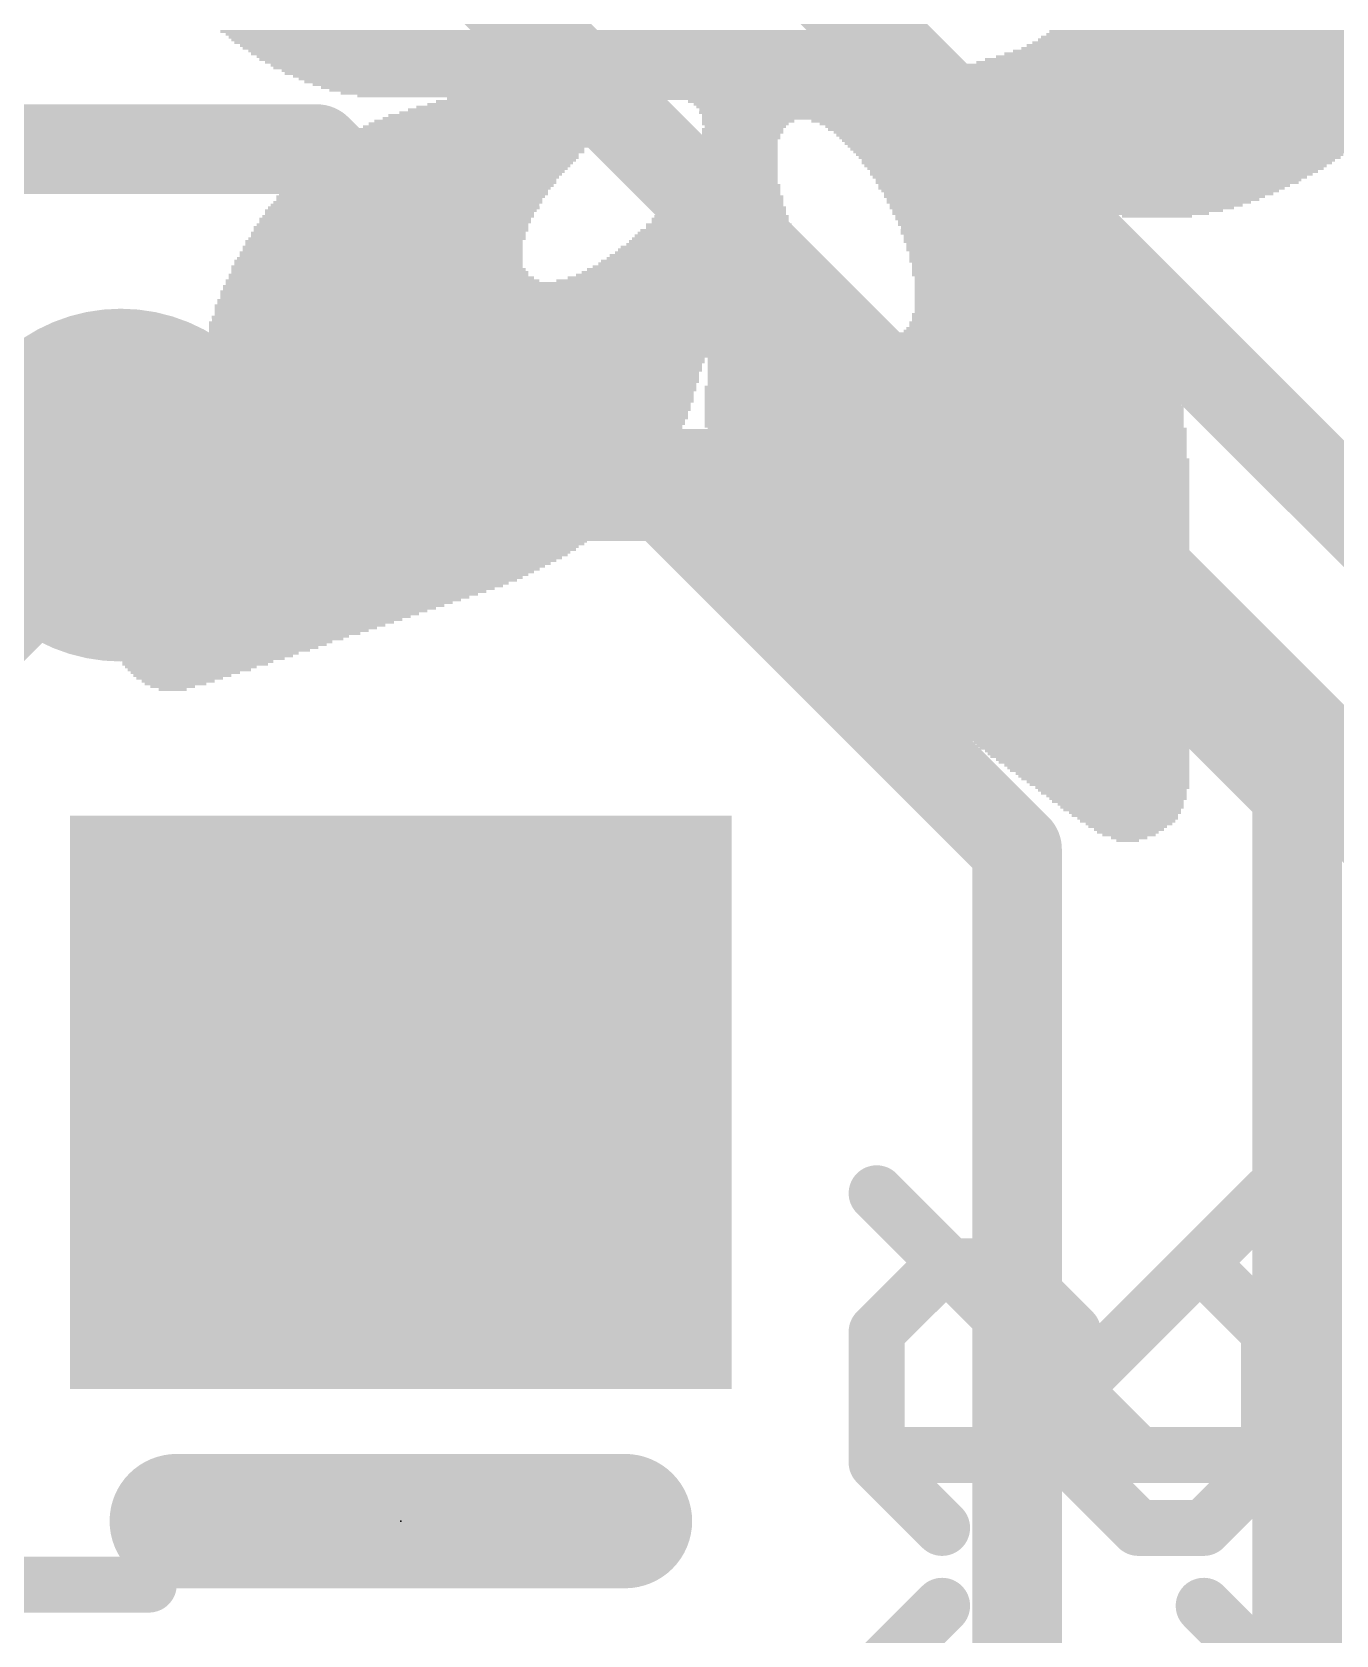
# Model space of a CAD drawing. Extents: x -0.1 to 35.7, y -0.1 to 17.9.
# Drawn here: x 24.31 to 27.266, y 3.933 to 7.568 of the extents above; entities that cross this region are included whole.
import ezdxf

# ---------------------------------------------------------------- set-up
doc = ezdxf.new("R2010")
doc.units = 0
for name, color, linetype in [('1', 12, 'CONTINUOUS'), ('16', 132, 'CONTINUOUS'), ('18', 110, 'CONTINUOUS'), ('21', 40, 'CONTINUOUS'), ('22', 6, 'CONTINUOUS'), ('23', 40, 'CONTINUOUS')]:
    doc.layers.add(name, color=color, linetype=linetype)

# ---------------------------------------------------------------- blocks, each defined once
blk = doc.blocks.new('RECT')
blk.add_solid([(-0.5, -0.5), (0.5, -0.5), (-0.5, 0.5), (0.5, 0.5)])
blk = doc.blocks.new('ROUNDV')
at = {"const_width": 0.5}
blk.add_lwpolyline([(0, -0.25, 1), (0, 0.25, 1), (0, -0.25)], format="xyb", dxfattribs=at)

msp = doc.modelspace()

# ---------------------------------------------------------------- linework, layer by layer
at = {"layer": '1'}
for points, const_width in [([(25.527, 8.255), (27.686, 6.096)], 0.2032), ([(25.273, 7.747), (27.178, 5.842)], 0.2032), ([(23.3938, 7.3025), (24.9555, 7.3025)], 0.2032), ([(24.9555, 7.3025), (26.543, 5.715)], 0.2032), ([(23.5585, 5.588), (24.511, 6.5405)], 0.254), ([(27.178, 5.842), (27.178, 2.667)], 0.2032), ([(26.543, 5.715), (26.543, 1.397)], 0.2032)]:
    msp.add_lwpolyline(points, dxfattribs=dict(at, const_width=const_width))
for points, const_width in [([(24.9914, 7.3384, 1), (24.9196, 7.2666)], 0.1016), ([(24.9555, 7.2517, 1), (24.9555, 7.3533)], 0.1016), ([(24.5559, 6.4956, 1), (24.4661, 6.5854)], 0.127), ([(27.2288, 5.842, 1), (27.1272, 5.842)], 0.1016), ([(27.1421, 5.8061, 1), (27.2139, 5.8779)], 0.1016), ([(26.5938, 5.715, 1), (26.4922, 5.715)], 0.1016), ([(26.5071, 5.6791, 1), (26.5789, 5.7509)], 0.1016)]:
    msp.add_lwpolyline(points, format="xyb", dxfattribs=dict(at, const_width=const_width))
at = {"layer": '16', "const_width": 0.254}
for points in [[(24.511, 6.5405), (26.6065, 6.5405)], [(26.6065, 6.5405), (28.575, 4.572)]]:
    msp.add_lwpolyline(points, dxfattribs=at)
at = {"layer": '16', "const_width": 0.127}
for points in [[(24.511, 6.604, 1), (24.511, 6.477)], [(26.6514, 6.5854, 1), (26.5616, 6.4956)], [(26.6065, 6.477, 1), (26.6065, 6.604)]]:
    msp.add_lwpolyline(points, format="xyb", dxfattribs=at)
at = {"layer": '21'}
for points, const_width in [([(26.8179, 4.3413), (26.2247, 4.9344)], 0.127), ([(26.6696, 4.4896), (27.1145, 4.9344)], 0.127), ([(26.2247, 4.3413), (27.1145, 4.3413)], 0.127), ([(24.638, 4.191), (25.654, 4.191)], 0.3048), ([(26.373, 3.9989), (26.2247, 3.8506)], 0.127), ([(27.1145, 3.8506), (26.9662, 3.9989)], 0.127)]:
    msp.add_lwpolyline(points, dxfattribs=dict(at, const_width=const_width))
for points, const_width in [([(26.2472, 4.9569, 1), (26.2023, 4.912)], 0.0635), ([(27.137, 4.912, 1), (27.092, 4.9569)], 0.0635), ([(26.6472, 4.512, 1), (26.6921, 4.4671)], 0.0635), ([(26.2247, 4.373, 1), (26.2247, 4.3095)], 0.0635), ([(27.1145, 4.3095, 1), (27.1145, 4.373)], 0.0635), ([(26.7955, 4.3188, 1), (26.8404, 4.3637)], 0.0635), ([(24.638, 4.2672, 1), (24.638, 4.1148)], 0.1524), ([(25.654, 4.1148, 1), (25.654, 4.2672)], 0.1524), ([(26.3955, 3.9765, 1), (26.3506, 4.0214)], 0.0635), ([(26.9887, 4.0214, 1), (26.9438, 3.9765)], 0.0635)]:
    msp.add_lwpolyline(points, format="xyb", dxfattribs=dict(at, const_width=const_width))
at = {"layer": '22', "const_width": 0.127}
for points in [[(26.2247, 4.6205), (26.373, 4.7688)], [(26.373, 4.7688), (26.5213, 4.7688)], [(26.5213, 4.7688), (26.6696, 4.6205)], [(27.1145, 4.6205), (26.9662, 4.7688)], [(26.2247, 4.3239), (26.2247, 4.6205)], [(26.6696, 4.6205), (26.6696, 4.3239)], [(27.1145, 4.3239), (27.1145, 4.6205)], [(26.373, 4.1756), (26.2247, 4.3239)], [(26.6696, 4.3239), (26.8179, 4.1756)], [(26.9662, 4.1756), (27.1145, 4.3239)], [(26.8179, 4.1756), (26.9662, 4.1756)], [(24.5745, 4.047), (23.9813, 4.047)]]:
    msp.add_lwpolyline(points, dxfattribs=at)
at = {"layer": '22', "const_width": 0.0635}
for points in [[(26.373, 4.8005, 1), (26.373, 4.737)], [(26.3955, 4.7463, 1), (26.3506, 4.7912)], [(26.5438, 4.7912, 1), (26.4989, 4.7463)], [(26.5213, 4.737, 1), (26.5213, 4.8005)], [(26.9887, 4.7912, 1), (26.9438, 4.7463)], [(26.2565, 4.6205, 1), (26.193, 4.6205)], [(26.2023, 4.6429, 1), (26.2472, 4.598)], [(26.7014, 4.6205, 1), (26.6379, 4.6205)], [(26.6472, 4.598, 1), (26.6921, 4.6429)], [(27.1462, 4.6205, 1), (27.0828, 4.6205)], [(27.092, 4.598, 1), (27.137, 4.6429)], [(26.2472, 4.3464, 1), (26.2023, 4.3014)], [(26.6921, 4.3464, 1), (26.6472, 4.3014)], [(27.137, 4.3014, 1), (27.092, 4.3464)], [(26.193, 4.3239, 1), (26.2565, 4.3239)], [(26.6379, 4.3239, 1), (26.7014, 4.3239)], [(27.0828, 4.3239, 1), (27.1462, 4.3239)], [(26.3506, 4.1532, 1), (26.3955, 4.1981)], [(26.8179, 4.2074, 1), (26.8179, 4.1439)], [(26.7955, 4.1532, 1), (26.8404, 4.1981)], [(26.9438, 4.1981, 1), (26.9887, 4.1532)], [(26.9662, 4.1439, 1), (26.9662, 4.2074)], [(24.5745, 4.0153, 1), (24.5745, 4.0788)]]:
    msp.add_lwpolyline(points, format="xyb", dxfattribs=at)
at = {"layer": '23'}
msp.add_point((25.146, 4.191), dxfattribs=at)

# ---------------------------------------------------------------- block references
at = {"layer": '1', "xscale": 1.3, "yscale": 1.5, "rotation": 90}
msp.add_blockref('RECT', (25.146, 5.141), dxfattribs=at)
at = {"layer": '18', "xscale": 0.8001, "yscale": 0.8001}
msp.add_blockref('ROUNDV', (24.511, 6.5405), dxfattribs=at)
msp.add_blockref('ROUNDV', (24.511, 6.5405), dxfattribs=at)
at = {"layer": '21'}
for p, xscale, yscale in [((25.4349, 7.5692), 1.397, 0.0064), ((25.4413, 7.5629), 1.3843, 0.0063), ((27.1368, 7.5629), 1.0541, 0.0063), ((27.1463, 7.5692), 1.0605, 0.0064), ((25.4444, 7.5565), 1.3779, 0.0064), ((25.4476, 7.5502), 1.3716, 0.0063), ((25.454, 7.5438), 1.3716, 0.0064), ((25.4604, 7.5375), 1.3589, 0.0063), ((25.4667, 7.5311), 1.3589, 0.0064), ((25.4762, 7.5248), 1.3526, 0.0063), ((27.0733, 7.5248), 1.0795, 0.0063), ((27.0859, 7.5311), 1.0668, 0.0064), ((27.0954, 7.5375), 1.0605, 0.0063), ((27.1082, 7.5438), 1.0605, 0.0064), ((27.1177, 7.5502), 1.0541, 0.0063), ((27.1272, 7.5565), 1.0604, 0.0064), ((25.4857, 7.5184), 1.3589, 0.0064), ((25.4953, 7.5121), 1.3525, 0.0063), ((25.508, 7.5057), 1.3653, 0.0064), ((25.5206, 7.4994), 1.3653, 0.0063), ((25.5429, 7.493), 1.3843, 0.0064), ((25.5683, 7.4867), 1.4224, 0.0063), ((26.9621, 7.4867), 1.2002, 0.0063), ((26.9907, 7.493), 1.1557, 0.0064), ((27.0129, 7.4994), 1.124, 0.0063), ((27.0288, 7.5057), 1.1176, 0.0064), ((27.0447, 7.5121), 1.0985, 0.0063), ((27.0573, 7.5184), 1.0859, 0.0064), ((26.2128, 7.4803), 2.6734, 0.0064), ((26.2128, 7.474), 2.6606, 0.0063), ((26.216, 7.4676), 2.6289, 0.0064), ((26.2192, 7.4613), 2.6099, 0.0063), ((26.2192, 7.4549), 2.5845, 0.0064), ((26.2255, 7.4486), 2.559, 0.0063), ((26.2319, 7.4422), 2.5337, 0.0064), ((26.2351, 7.4359), 2.5019, 0.0063), ((26.2446, 7.4295), 2.4701, 0.0064), ((26.2605, 7.4232), 2.4257, 0.0063), ((26.3557, 7.4168), 2.2098, 0.0064), ((25.3937, 7.3787), 0.5525, 0.0064), ((25.4095, 7.3851), 0.5334, 0.0063), ((25.4286, 7.3914), 0.5334, 0.0064), ((25.4413, 7.3978), 0.5207, 0.0063), ((25.4635, 7.4041), 0.5144, 0.0064), ((25.4857, 7.4104), 0.5207, 0.0063), ((26.6256, 7.4104), 1.6573, 0.0063), ((26.6288, 7.4041), 1.6383, 0.0064), ((26.6256, 7.3978), 1.6193, 0.0063), ((26.6192, 7.3851), 1.5938, 0.0063), ((26.6256, 7.3914), 1.6065, 0.0064), ((26.6192, 7.3787), 1.5812, 0.0064), ((25.3238, 7.3406), 0.5778, 0.0064), ((25.3334, 7.347), 0.5715, 0.0063), ((25.3429, 7.3533), 0.5651, 0.0064), ((25.3556, 7.3597), 0.5651, 0.0063), ((25.3651, 7.366), 0.5588, 0.0064), ((25.381, 7.3723), 0.5525, 0.0063), ((26.6129, 7.3723), 1.5685, 0.0063), ((25.9334, 7.366), 0.2096, 0.0064), ((25.9271, 7.3597), 0.1969, 0.0063), ((25.9207, 7.347), 0.1842, 0.0063), ((25.9207, 7.3406), 0.1842, 0.0064), ((25.9271, 7.3533), 0.1841, 0.0064), ((26.7335, 7.366), 1.3144, 0.0064), ((26.7399, 7.3597), 1.2891, 0.0063), ((26.7399, 7.3533), 1.2637, 0.0064), ((26.7399, 7.347), 1.2509, 0.0063), ((26.7431, 7.3406), 1.2319, 0.0064), ((25.2794, 7.3089), 0.5905, 0.0063), ((25.2889, 7.3152), 0.5842, 0.0064), ((25.2952, 7.3216), 0.5842, 0.0063), ((25.3048, 7.3279), 0.5779, 0.0064), ((25.3111, 7.3342), 0.5778, 0.0063), ((25.9112, 7.3152), 0.1778, 0.0064), ((25.9112, 7.3089), 0.1778, 0.0063), ((25.9175, 7.3342), 0.1778, 0.0063), ((25.9175, 7.3279), 0.1778, 0.0064), ((25.9144, 7.3216), 0.1715, 0.0063), ((26.7399, 7.3342), 1.2129, 0.0063), ((26.7399, 7.3279), 1.2001, 0.0064), ((26.7399, 7.3216), 1.1875, 0.0063), ((26.7367, 7.3152), 1.1684, 0.0064), ((26.7367, 7.3089), 1.1557, 0.0063), ((25.2381, 7.2708), 0.5969, 0.0063), ((25.2445, 7.2771), 0.5969, 0.0064), ((25.2508, 7.2835), 0.5969, 0.0063), ((25.2539, 7.2898), 0.5905, 0.0064), ((25.2667, 7.2961), 0.5905, 0.0063), ((25.2698, 7.3025), 0.5842, 0.0064), ((25.9048, 7.2771), 0.1905, 0.0064), ((25.9048, 7.2708), 0.1905, 0.0063), ((25.908, 7.2898), 0.1842, 0.0064), ((25.908, 7.2835), 0.1842, 0.0063), ((25.9112, 7.3025), 0.1778, 0.0064), ((25.9112, 7.2961), 0.1778, 0.0063), ((26.7335, 7.3025), 1.1366, 0.0064), ((26.7335, 7.2961), 1.124, 0.0063), ((26.7304, 7.2898), 1.1049, 0.0064), ((26.7303, 7.2835), 1.0922, 0.0063), ((26.724, 7.2708), 1.0668, 0.0063), ((26.7272, 7.2771), 1.0731, 0.0064), ((25.2, 7.2327), 0.5969, 0.0063), ((25.2064, 7.239), 0.5969, 0.0064), ((25.2127, 7.2454), 0.5969, 0.0063), ((25.2191, 7.2517), 0.5969, 0.0064), ((25.2254, 7.2581), 0.5969, 0.0063), ((25.2318, 7.2644), 0.5969, 0.0064), ((25.8922, 7.2327), 0.2159, 0.0063), ((25.8953, 7.239), 0.2096, 0.0064), ((25.8985, 7.2517), 0.2032, 0.0064), ((25.8985, 7.2454), 0.2032, 0.0063), ((25.9017, 7.2644), 0.1969, 0.0064), ((25.9017, 7.2581), 0.1969, 0.0063), ((26.7208, 7.2644), 1.0478, 0.0064), ((26.7208, 7.2581), 1.035, 0.0063), ((26.7176, 7.2517), 1.016, 0.0064), ((26.7112, 7.2454), 1.0033, 0.0063), ((26.7081, 7.239), 0.9842, 0.0064), ((26.7049, 7.2327), 0.9652, 0.0063), ((25.1682, 7.1946), 0.6096, 0.0063), ((25.1746, 7.2009), 0.6096, 0.0064), ((25.1777, 7.2073), 0.6033, 0.0063), ((25.1841, 7.2136), 0.6032, 0.0064), ((25.1905, 7.22), 0.6033, 0.0063), ((25.1968, 7.2263), 0.6032, 0.0064), ((25.8858, 7.1946), 0.254, 0.0063), ((25.8858, 7.2009), 0.2413, 0.0064), ((25.889, 7.2136), 0.2349, 0.0064), ((25.889, 7.2073), 0.2349, 0.0063), ((25.8921, 7.22), 0.2286, 0.0063), ((25.8922, 7.2263), 0.2159, 0.0064), ((26.7018, 7.2263), 0.9589, 0.0064), ((26.6954, 7.22), 0.9334, 0.0063), ((26.6891, 7.2136), 0.9207, 0.0064), ((26.4064, 7.2073), 0.3429, 0.0063), ((26.4192, 7.1946), 0.3556, 0.0063), ((26.4129, 7.2009), 0.3429, 0.0064), ((26.8669, 7.2073), 0.5397, 0.0063), ((26.8669, 7.2009), 0.5143, 0.0064), ((26.8637, 7.1946), 0.4826, 0.0063), ((25.146, 7.1628), 0.616, 0.0064), ((25.1524, 7.1692), 0.6159, 0.0063), ((25.1555, 7.1755), 0.6096, 0.0064), ((25.1619, 7.1819), 0.6096, 0.0063), ((25.1651, 7.1882), 0.6033, 0.0064), ((25.8763, 7.1628), 0.2857, 0.0064), ((25.8794, 7.1692), 0.2794, 0.0063), ((25.8795, 7.1755), 0.2667, 0.0064), ((25.8826, 7.1882), 0.2604, 0.0064), ((25.8826, 7.1819), 0.2604, 0.0063), ((26.4287, 7.1882), 0.362, 0.0064), ((26.4319, 7.1819), 0.3683, 0.0063), ((26.4414, 7.1755), 0.3746, 0.0064), ((26.4446, 7.1692), 0.381, 0.0063), ((26.4541, 7.1628), 0.3874, 0.0064), ((26.8669, 7.1882), 0.4509, 0.0064), ((26.8669, 7.1819), 0.4127, 0.0063), ((26.8669, 7.1755), 0.3747, 0.0064), ((26.8669, 7.1692), 0.3365, 0.0063), ((26.8636, 7.1628), 0.2921, 0.0064), ((25.1238, 7.1247), 0.6223, 0.0064), ((25.127, 7.1311), 0.6159, 0.0063), ((25.1333, 7.1438), 0.616, 0.0063), ((25.1333, 7.1374), 0.616, 0.0064), ((25.1396, 7.1501), 0.6159, 0.0064), ((25.1428, 7.1565), 0.6096, 0.0063), ((25.8667, 7.1311), 0.3302, 0.0063), ((25.8667, 7.1247), 0.3302, 0.0064), ((25.8699, 7.1438), 0.3112, 0.0063), ((25.8699, 7.1374), 0.3112, 0.0064), ((25.8731, 7.1501), 0.3048, 0.0064), ((25.8731, 7.1565), 0.2921, 0.0063), ((26.4573, 7.1565), 0.3937, 0.0063), ((26.4637, 7.1501), 0.3937, 0.0064), ((26.47, 7.1438), 0.4064, 0.0063), ((26.4763, 7.1374), 0.4064, 0.0064), ((26.4826, 7.1311), 0.4191, 0.0063), ((26.4891, 7.1247), 0.4191, 0.0064), ((26.8605, 7.1565), 0.235, 0.0063), ((26.8605, 7.1501), 0.1588, 0.0064), ((25.1079, 7.093), 0.6286, 0.0063), ((25.1079, 7.0866), 0.6286, 0.0064), ((25.1143, 7.0993), 0.6287, 0.0064), ((25.1175, 7.112), 0.6223, 0.0064), ((25.1175, 7.1057), 0.6223, 0.0063), ((25.1238, 7.1184), 0.6223, 0.0063), ((25.8541, 7.0866), 0.3937, 0.0064), ((25.8572, 7.093), 0.3874, 0.0063), ((25.8572, 7.0993), 0.3746, 0.0064), ((25.8604, 7.1057), 0.3683, 0.0063), ((25.8604, 7.112), 0.3556, 0.0064), ((25.8636, 7.1184), 0.3493, 0.0063), ((26.4922, 7.1184), 0.4254, 0.0063), ((26.4954, 7.112), 0.4318, 0.0064), ((26.5049, 7.1057), 0.4382, 0.0063), ((26.5081, 7.0993), 0.4445, 0.0064), ((26.5113, 7.093), 0.4509, 0.0063), ((26.5176, 7.0866), 0.4508, 0.0064), ((25.0983, 7.0549), 0.6477, 0.0063), ((25.1015, 7.0676), 0.6413, 0.0063), ((25.1015, 7.0612), 0.6413, 0.0064), ((25.1047, 7.0803), 0.635, 0.0063), ((25.1047, 7.0739), 0.635, 0.0064), ((25.8413, 7.0549), 0.4572, 0.0063), ((25.8414, 7.0612), 0.4445, 0.0064), ((25.8477, 7.0676), 0.4318, 0.0063), ((25.8477, 7.0739), 0.4191, 0.0064), ((25.8509, 7.0803), 0.4127, 0.0063), ((26.5208, 7.0803), 0.4572, 0.0063), ((26.524, 7.0739), 0.4635, 0.0064), ((26.5303, 7.0676), 0.4636, 0.0063), ((26.5335, 7.0612), 0.4699, 0.0064), ((26.5335, 7.0549), 0.4699, 0.0063), ((25.0952, 7.0168), 0.6794, 0.0063), ((25.0983, 7.0231), 0.6731, 0.0064), ((25.092, 7.0358), 0.6604, 0.0064), ((25.0952, 7.0295), 0.6668, 0.0063), ((25.0952, 7.0485), 0.654, 0.0064), ((25.0952, 7.0422), 0.654, 0.0063), ((25.816, 7.0168), 0.5461, 0.0063), ((25.8223, 7.0231), 0.5334, 0.0064), ((25.8255, 7.0295), 0.5143, 0.0063), ((25.8286, 7.0358), 0.4953, 0.0064), ((25.835, 7.0422), 0.4826, 0.0063), ((25.835, 7.0485), 0.4699, 0.0064), ((26.5367, 7.0485), 0.4763, 0.0064), ((26.543, 7.0422), 0.4762, 0.0063), ((26.5462, 7.0358), 0.4826, 0.0064), ((26.5494, 7.0295), 0.4889, 0.0063), ((26.5494, 7.0231), 0.4889, 0.0064), ((26.5526, 7.0168), 0.4953, 0.0063), ((25.4286, 6.9787), 1.3843, 0.0063), ((25.4254, 6.9914), 1.3652, 0.0063), ((25.4286, 6.985), 1.3716, 0.0064), ((25.1047, 7.0041), 0.7112, 0.0063), ((25.4254, 6.9977), 1.3526, 0.0064), ((25.1015, 7.0104), 0.6921, 0.0064), ((25.8001, 7.0041), 0.6033, 0.0063), ((25.8096, 7.0104), 0.5715, 0.0064), ((26.5588, 7.0104), 0.4953, 0.0064), ((26.5652, 6.9914), 0.508, 0.0063), ((26.5652, 6.985), 0.508, 0.0064), ((26.5684, 6.9787), 0.5144, 0.0063), ((26.5621, 7.0041), 0.5017, 0.0063), ((26.5621, 6.9977), 0.5017, 0.0064), ((25.4349, 6.9469), 1.4224, 0.0064), ((25.4381, 6.9405), 1.4288, 0.0063), ((25.4318, 6.9596), 1.4033, 0.0064), ((25.435, 6.9533), 1.4097, 0.0063), ((25.4286, 6.9723), 1.3843, 0.0064), ((25.4318, 6.966), 1.3907, 0.0063), ((26.5779, 6.9469), 0.5334, 0.0064), ((26.5779, 6.9405), 0.5334, 0.0063), ((26.5716, 6.9723), 0.5207, 0.0064), ((26.5716, 6.966), 0.5207, 0.0063), ((26.5748, 6.9596), 0.5271, 0.0064), ((26.5748, 6.9533), 0.5271, 0.0063), ((25.4476, 6.9088), 1.4732, 0.0064), ((25.4444, 6.9215), 1.4541, 0.0064), ((25.4477, 6.9152), 1.4605, 0.0063), ((25.4413, 6.9342), 1.4351, 0.0064), ((25.4444, 6.9279), 1.4415, 0.0063), ((26.5811, 6.9088), 0.5652, 0.0064), ((26.578, 6.9279), 0.5461, 0.0063), ((26.5811, 6.9215), 0.5524, 0.0064), ((26.5811, 6.9152), 0.5524, 0.0063), ((26.5811, 6.9342), 0.5398, 0.0064), ((25.7905, 6.8771), 2.1717, 0.0063), ((25.7905, 6.8707), 2.1717, 0.0064), ((25.4699, 6.8834), 1.5303, 0.0064), ((25.4635, 6.8898), 1.505, 0.0063), ((25.454, 6.9024), 1.4859, 0.0063), ((25.4572, 6.8961), 1.4923, 0.0064), ((26.5716, 6.8834), 0.5969, 0.0064), ((26.5779, 6.8898), 0.5842, 0.0063), ((26.5811, 6.8961), 0.5778, 0.0064), ((26.5811, 6.9024), 0.5652, 0.0063), ((25.7905, 6.8453), 2.1971, 0.0064), ((25.7905, 6.839), 2.1971, 0.0063), ((25.7905, 6.8326), 2.1971, 0.0064), ((25.7905, 6.8643), 2.1844, 0.0063), ((25.7905, 6.858), 2.1844, 0.0064), ((25.7905, 6.8517), 2.1844, 0.0063), ((25.2539, 6.8072), 1.1493, 0.0064), ((25.2539, 6.8009), 1.1493, 0.0063), ((25.2508, 6.7945), 1.143, 0.0064), ((25.2603, 6.8262), 1.1494, 0.0063), ((25.2603, 6.8199), 1.1494, 0.0064), ((25.2571, 6.8136), 1.143, 0.0063), ((26.3683, 6.8262), 1.0541, 0.0063), ((26.3683, 6.8199), 1.0541, 0.0064), ((26.3683, 6.8136), 1.0541, 0.0063), ((26.3683, 6.8072), 1.0541, 0.0064), ((26.3716, 6.8009), 1.0605, 0.0063), ((26.3716, 6.7945), 1.0605, 0.0064), ((25.2413, 6.7691), 1.1493, 0.0064), ((25.2413, 6.7628), 1.1493, 0.0063), ((25.2476, 6.7881), 1.1494, 0.0063), ((25.2476, 6.7818), 1.1494, 0.0064), ((25.2476, 6.7755), 1.1494, 0.0063), ((26.3716, 6.7628), 1.0731, 0.0063), ((26.3747, 6.7818), 1.0668, 0.0064), ((26.3747, 6.7755), 1.0668, 0.0063), ((26.3747, 6.7691), 1.0668, 0.0064), ((26.3716, 6.7881), 1.0605, 0.0063), ((25.2318, 6.731), 1.1557, 0.0064), ((25.2286, 6.7247), 1.1493, 0.0063), ((25.2349, 6.75), 1.1494, 0.0063), ((25.2349, 6.7437), 1.1494, 0.0064), ((25.2349, 6.7374), 1.1494, 0.0063), ((25.2413, 6.7564), 1.1493, 0.0064), ((26.3748, 6.75), 1.0795, 0.0063), ((26.3748, 6.7437), 1.0795, 0.0064), ((26.3748, 6.7374), 1.0795, 0.0063), ((26.3748, 6.731), 1.0795, 0.0064), ((26.3748, 6.7247), 1.0795, 0.0063), ((26.3716, 6.7564), 1.0731, 0.0064), ((25.2191, 6.6929), 1.1557, 0.0064), ((25.2158, 6.6866), 1.1493, 0.0063), ((25.2254, 6.712), 1.1557, 0.0063), ((25.2222, 6.7056), 1.1494, 0.0064), ((25.2222, 6.6993), 1.1494, 0.0063), ((25.2286, 6.7183), 1.1493, 0.0064), ((26.3779, 6.7183), 1.0858, 0.0064), ((26.3779, 6.712), 1.0858, 0.0063), ((26.3779, 6.7056), 1.0858, 0.0064), ((26.3779, 6.6993), 1.0858, 0.0063), ((26.3779, 6.6929), 1.0858, 0.0064), ((26.3779, 6.6866), 1.0858, 0.0063), ((25.2032, 6.6548), 1.1493, 0.0064), ((25.2095, 6.6739), 1.1494, 0.0063), ((25.2095, 6.6675), 1.1494, 0.0064), ((25.2095, 6.6612), 1.1494, 0.0063), ((25.2158, 6.6802), 1.1493, 0.0064), ((26.3779, 6.6802), 1.0858, 0.0064), ((26.3779, 6.6739), 1.0858, 0.0063), ((26.3843, 6.6675), 1.0859, 0.0064), ((26.3843, 6.6612), 1.0859, 0.0063), ((26.3843, 6.6548), 1.0859, 0.0064), ((25.1873, 6.6167), 1.143, 0.0064), ((25.1968, 6.6358), 1.1494, 0.0063), ((25.1936, 6.6294), 1.143, 0.0064), ((25.1936, 6.6231), 1.143, 0.0063), ((25.2, 6.6421), 1.143, 0.0064), ((25.2032, 6.6485), 1.1493, 0.0063), ((26.3843, 6.6485), 1.0859, 0.0063), ((26.3843, 6.6421), 1.0859, 0.0064), ((26.3843, 6.6358), 1.0859, 0.0063), ((26.3843, 6.6294), 1.0859, 0.0064), ((26.3843, 6.6231), 1.0859, 0.0063), ((26.3843, 6.6167), 1.0859, 0.0064), ((25.1683, 6.5786), 1.1303, 0.0064), ((25.1745, 6.585), 1.1303, 0.0063), ((25.1777, 6.5977), 1.1367, 0.0063), ((25.1777, 6.5913), 1.1367, 0.0064), ((25.1841, 6.6104), 1.1366, 0.0063), ((25.1841, 6.604), 1.1366, 0.0064), ((26.3875, 6.6104), 1.0795, 0.0063), ((26.3875, 6.604), 1.0795, 0.0064), ((26.3906, 6.5977), 1.0858, 0.0063), ((26.3906, 6.5913), 1.0858, 0.0064), ((26.3938, 6.585), 1.0795, 0.0063), ((26.3938, 6.5786), 1.0795, 0.0064), ((25.1492, 6.5405), 1.1176, 0.0064), ((25.1587, 6.5596), 1.124, 0.0063), ((25.1555, 6.5532), 1.1176, 0.0064), ((25.1555, 6.5469), 1.1176, 0.0063), ((25.1683, 6.5723), 1.1303, 0.0063), ((25.1651, 6.5659), 1.1239, 0.0064), ((26.3938, 6.5723), 1.0795, 0.0063), ((26.3938, 6.5659), 1.0795, 0.0064), ((26.3938, 6.5596), 1.0795, 0.0063), ((26.397, 6.5532), 1.0731, 0.0064), ((26.397, 6.5469), 1.0731, 0.0063), ((26.4001, 6.5405), 1.0668, 0.0064), ((25.1364, 6.5215), 1.1049, 0.0063), ((25.1333, 6.5151), 1.0986, 0.0064), ((25.1333, 6.5088), 1.0986, 0.0063), ((25.146, 6.5342), 1.1112, 0.0063), ((25.1429, 6.5278), 1.1049, 0.0064), ((26.4001, 6.5342), 1.0668, 0.0063), ((26.4001, 6.5278), 1.0668, 0.0064), ((26.4001, 6.5215), 1.0668, 0.0063), ((26.4033, 6.5151), 1.0604, 0.0064), ((26.4033, 6.5088), 1.0604, 0.0063), ((25.1143, 6.4834), 1.0859, 0.0063), ((25.1111, 6.477), 1.0795, 0.0064), ((25.1047, 6.4707), 1.0668, 0.0063), ((25.1238, 6.4961), 1.0922, 0.0063), ((25.1206, 6.4897), 1.0858, 0.0064), ((25.127, 6.5024), 1.0859, 0.0064), ((26.4064, 6.5024), 1.0541, 0.0064), ((26.4064, 6.4961), 1.0541, 0.0063), ((26.4064, 6.4897), 1.0541, 0.0064), ((26.4097, 6.4834), 1.0477, 0.0063), ((26.4097, 6.477), 1.0477, 0.0064), ((26.4128, 6.4707), 1.0414, 0.0063), ((25.0825, 6.4389), 1.0478, 0.0064), ((25.0857, 6.4453), 1.0541, 0.0063), ((25.0762, 6.4325), 1.0351, 0.0063), ((25.0952, 6.458), 1.0604, 0.0063), ((25.0921, 6.4516), 1.0541, 0.0064), ((25.1015, 6.4643), 1.0605, 0.0064), ((26.4128, 6.4643), 1.0414, 0.0064), ((26.416, 6.458), 1.035, 0.0063), ((26.416, 6.4516), 1.035, 0.0064), ((26.4192, 6.4453), 1.0287, 0.0063), ((26.4192, 6.4389), 1.0287, 0.0064), ((26.4224, 6.4325), 1.0223, 0.0063), ((25.0539, 6.4072), 1.016, 0.0063), ((25.0476, 6.4008), 1.0033, 0.0064), ((25.0634, 6.4199), 1.0223, 0.0063), ((25.0603, 6.4135), 1.016, 0.0064), ((25.073, 6.4262), 1.0287, 0.0064), ((26.4255, 6.4262), 1.016, 0.0064), ((26.4255, 6.4199), 1.016, 0.0063), ((26.4287, 6.4135), 1.0096, 0.0064), ((26.4287, 6.4072), 1.0096, 0.0063), ((26.4319, 6.4008), 1.0033, 0.0064), ((25.0095, 6.3627), 0.9525, 0.0064), ((25.0317, 6.3818), 0.9842, 0.0063), ((25.0253, 6.3754), 0.9715, 0.0064), ((25.019, 6.3691), 0.9588, 0.0063), ((25.0444, 6.3944), 0.997, 0.0063), ((25.0381, 6.3881), 0.9843, 0.0064), ((26.4351, 6.3944), 0.9969, 0.0063), ((26.4351, 6.3881), 0.9969, 0.0064), ((26.4382, 6.3818), 0.9906, 0.0063), ((26.4414, 6.3754), 0.9842, 0.0064), ((26.4414, 6.3691), 0.9842, 0.0063), ((26.4445, 6.3627), 0.9779, 0.0064), ((24.965, 6.3246), 0.889, 0.0064), ((24.9872, 6.3437), 0.9207, 0.0063), ((24.9809, 6.3373), 0.908, 0.0064), ((24.9746, 6.331), 0.8953, 0.0063), ((25.0031, 6.3563), 0.9398, 0.0063), ((24.9968, 6.35), 0.9271, 0.0064), ((26.4478, 6.3563), 0.9715, 0.0063), ((26.4509, 6.35), 0.9652, 0.0064), ((26.4509, 6.3437), 0.9652, 0.0063), ((26.4541, 6.3373), 0.9588, 0.0064), ((26.4573, 6.331), 0.9525, 0.0063), ((26.4605, 6.3246), 0.9461, 0.0064), ((24.9047, 6.2865), 0.7938, 0.0064), ((24.9365, 6.3056), 0.8445, 0.0063), ((24.9174, 6.2929), 0.8064, 0.0063), ((24.927, 6.2992), 0.8255, 0.0064), ((24.9555, 6.3182), 0.87, 0.0063), ((24.9491, 6.3119), 0.8573, 0.0064), ((26.4636, 6.3182), 0.9398, 0.0063), ((26.4636, 6.3119), 0.9398, 0.0064), ((26.4668, 6.3056), 0.9334, 0.0063), ((26.47, 6.2992), 0.9271, 0.0064), ((26.4732, 6.2929), 0.9207, 0.0063), ((26.4763, 6.2865), 0.9144, 0.0064), ((24.8729, 6.2675), 0.7429, 0.0063), ((24.8635, 6.2611), 0.7239, 0.0064), ((24.8539, 6.2548), 0.7048, 0.0063), ((24.8952, 6.2801), 0.7747, 0.0063), ((24.8857, 6.2738), 0.7557, 0.0064), ((26.4795, 6.2801), 0.908, 0.0063), ((26.4826, 6.2738), 0.9017, 0.0064), ((26.4859, 6.2675), 0.8953, 0.0063), ((26.489, 6.2611), 0.889, 0.0064), ((26.4922, 6.2548), 0.8826, 0.0063), ((24.8222, 6.2357), 0.6541, 0.0064), ((24.8126, 6.2294), 0.635, 0.0063), ((24.8031, 6.223), 0.616, 0.0064), ((24.7935, 6.2167), 0.5969, 0.0063), ((24.8444, 6.2484), 0.6858, 0.0064), ((24.8348, 6.242), 0.6667, 0.0063), ((26.4954, 6.2484), 0.8763, 0.0064), ((26.4986, 6.242), 0.8699, 0.0063), ((26.5017, 6.2357), 0.8636, 0.0064), ((26.5049, 6.2294), 0.8572, 0.0063), ((26.5081, 6.223), 0.8509, 0.0064), ((26.5113, 6.2167), 0.8445, 0.0063), ((24.7841, 6.2103), 0.5779, 0.0064), ((24.7745, 6.2039), 0.5588, 0.0063), ((24.7618, 6.1976), 0.5334, 0.0064), ((24.7554, 6.1913), 0.5207, 0.0063), ((24.7428, 6.1849), 0.4953, 0.0064), ((24.7364, 6.1786), 0.4826, 0.0063), ((26.5176, 6.2103), 0.8318, 0.0064), ((26.5207, 6.2039), 0.8255, 0.0063), ((26.524, 6.1976), 0.8191, 0.0064), ((26.5271, 6.1913), 0.8128, 0.0063), ((26.5335, 6.1849), 0.8001, 0.0064), ((26.5367, 6.1786), 0.7937, 0.0063), ((24.7269, 6.1722), 0.4636, 0.0064), ((24.7079, 6.1595), 0.4127, 0.0064), ((24.7206, 6.1659), 0.4381, 0.0063), ((24.7047, 6.1532), 0.3937, 0.0063), ((24.6952, 6.1468), 0.3747, 0.0064), ((24.6857, 6.1405), 0.3429, 0.0063), ((26.5398, 6.1722), 0.7874, 0.0064), ((26.5462, 6.1659), 0.7747, 0.0063), ((26.5494, 6.1595), 0.7683, 0.0064), ((26.5525, 6.1532), 0.762, 0.0063), ((26.5588, 6.1468), 0.7493, 0.0064), ((26.5621, 6.1405), 0.7429, 0.0063), ((24.6793, 6.1341), 0.3302, 0.0064), ((24.6698, 6.1278), 0.2985, 0.0063), ((24.6666, 6.1214), 0.2794, 0.0064), ((24.6571, 6.1151), 0.2477, 0.0063), ((24.6507, 6.1087), 0.2222, 0.0064), ((26.5652, 6.1341), 0.7366, 0.0064), ((26.5716, 6.1278), 0.7239, 0.0063), ((26.5748, 6.1214), 0.7175, 0.0064), ((26.5811, 6.1151), 0.7048, 0.0063), ((26.5843, 6.1087), 0.6985, 0.0064), ((24.6444, 6.1024), 0.1969, 0.0063), ((24.6411, 6.096), 0.1651, 0.0064), ((24.6349, 6.0897), 0.1397, 0.0063), ((24.6285, 6.0833), 0.1016, 0.0064), ((24.6285, 6.077), 0.0635, 0.0063), ((26.5875, 6.1024), 0.6921, 0.0063), ((26.5938, 6.096), 0.6794, 0.0064), ((26.5969, 6.0897), 0.6731, 0.0063), ((26.6002, 6.0833), 0.6667, 0.0064), ((26.6065, 6.077), 0.654, 0.0063), ((26.6097, 6.0706), 0.6477, 0.0064), ((26.6129, 6.0643), 0.6413, 0.0063), ((26.6192, 6.0579), 0.6286, 0.0064), ((26.6224, 6.0516), 0.6223, 0.0063), ((26.6287, 6.0452), 0.6096, 0.0064), ((26.6319, 6.0389), 0.6032, 0.0063), ((26.635, 6.0325), 0.5969, 0.0064), ((26.6414, 6.0262), 0.5842, 0.0063), ((26.6446, 6.0198), 0.5778, 0.0064), ((26.6478, 6.0135), 0.5715, 0.0063), ((26.6541, 6.0071), 0.5588, 0.0064), ((26.6573, 6.0008), 0.5524, 0.0063), ((26.6605, 5.9944), 0.5461, 0.0064), ((26.6668, 5.9881), 0.5334, 0.0063), ((26.67, 5.9817), 0.527, 0.0064), ((26.6764, 5.9754), 0.5143, 0.0063), ((26.6795, 5.969), 0.508, 0.0064), ((26.6827, 5.9627), 0.5016, 0.0063), ((26.6891, 5.9563), 0.4889, 0.0064), ((26.6922, 5.95), 0.4826, 0.0063), ((26.6954, 5.9436), 0.4762, 0.0064), ((26.7018, 5.9373), 0.4635, 0.0063), ((26.7049, 5.9309), 0.4572, 0.0064), ((26.7081, 5.9245), 0.4508, 0.0063), ((26.7145, 5.9182), 0.4381, 0.0064), ((26.7176, 5.9119), 0.4318, 0.0063), ((26.724, 5.9055), 0.4191, 0.0064), ((26.7272, 5.8992), 0.4127, 0.0063), ((26.7303, 5.8928), 0.4064, 0.0064), ((26.7367, 5.8864), 0.3937, 0.0063), ((26.7399, 5.8801), 0.3873, 0.0064), ((26.743, 5.8738), 0.381, 0.0063), ((26.7493, 5.8674), 0.3683, 0.0064), ((26.7526, 5.8611), 0.3619, 0.0063), ((26.7589, 5.8547), 0.3492, 0.0064), ((26.7589, 5.8483), 0.3366, 0.0063), ((26.7621, 5.842), 0.3302, 0.0064), ((26.7685, 5.8357), 0.3175, 0.0063), ((26.7716, 5.8293), 0.3112, 0.0064), ((26.7716, 5.823), 0.2984, 0.0063), ((26.778, 5.8166), 0.2857, 0.0064), ((26.7811, 5.8102), 0.2794, 0.0063), ((26.7812, 5.8039), 0.2667, 0.0064), ((26.7875, 5.7976), 0.254, 0.0063), ((26.7874, 5.7912), 0.2413, 0.0064), ((26.7938, 5.7849), 0.2286, 0.0063), ((26.7939, 5.7785), 0.2159, 0.0064), ((26.797, 5.7721), 0.1968, 0.0063), ((26.7938, 5.7658), 0.1778, 0.0064), ((26.797, 5.7595), 0.1588, 0.0063), ((26.7939, 5.7531), 0.1397, 0.0064), ((26.797, 5.7468), 0.1206, 0.0063), ((26.797, 5.7404), 0.0826, 0.0064), ((26.7938, 5.734), 0.0508, 0.0063)]:
    msp.add_blockref('RECT', p, dxfattribs=dict(at, xscale=xscale, yscale=yscale))

doc.saveas('drawing.dxf')
